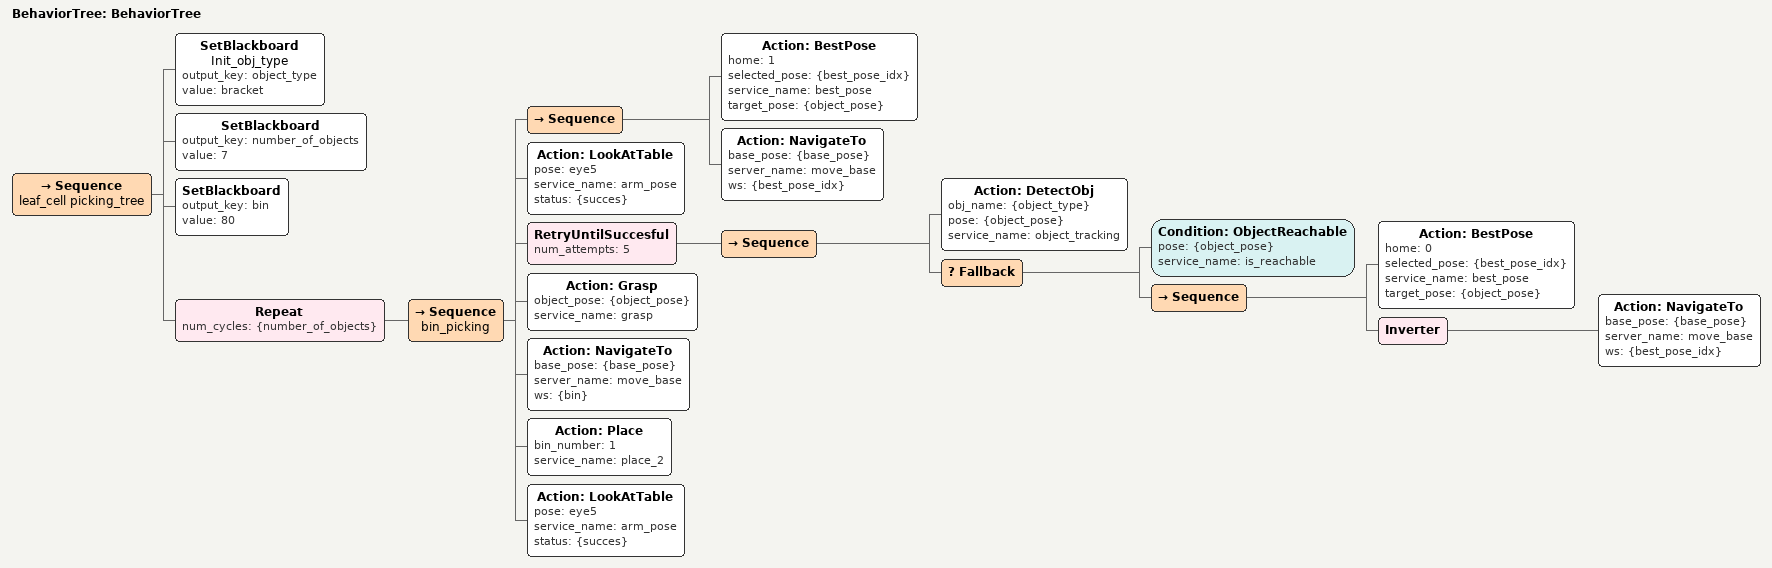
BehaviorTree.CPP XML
<?xml version="1.0"?>
<root main_tree_to_execute="BehaviorTree">
    <BehaviorTree ID="BehaviorTree">
        <Sequence name="leaf_cell picking_tree">
            <SetBlackboard name="Init_obj_type" output_key="object_type" value="bracket"/>
            <SetBlackboard output_key="number_of_objects" value="7"/>
            <SetBlackboard output_key="bin" value="80"/>
            <Repeat num_cycles="{number_of_objects}">
                <Sequence name="bin_picking">
                    <Sequence>
                        <Action ID="BestPose" home="1" selected_pose="{best_pose_idx}" service_name="best_pose" target_pose="{object_pose}"/>
                        <Action ID="NavigateTo" base_pose="{base_pose}" server_name="move_base" ws="{best_pose_idx}"/>
                    </Sequence>
                    <Action ID="LookAtTable" pose="eye5" service_name="arm_pose" status="{succes}"/>
                    <RetryUntilSuccesful num_attempts="5">
                        <Sequence>
                            <Action ID="DetectObj" obj_name="{object_type}" pose="{object_pose}" service_name="object_tracking"/>
                            <Fallback>
                                <Condition ID="ObjectReachable" pose="{object_pose}" service_name="is_reachable"/>
                                <Sequence>
                                    <Action ID="BestPose" home="0" selected_pose="{best_pose_idx}" service_name="best_pose" target_pose="{object_pose}"/>
                                    <Inverter>
                                        <Action ID="NavigateTo" base_pose="{base_pose}" server_name="move_base" ws="{best_pose_idx}"/>
                                    </Inverter>
                                </Sequence>
                            </Fallback>
                        </Sequence>
                    </RetryUntilSuccesful>
                    <Action ID="Grasp" object_pose="{object_pose}" service_name="grasp"/>
                    <Action ID="NavigateTo" base_pose="{base_pose}" server_name="move_base" ws="{bin}"/>
                    <Action ID="Place" bin_number="1" service_name="place_2"/>
                    <Action ID="LookAtTable" pose="eye5" service_name="arm_pose" status="{succes}"/>
                </Sequence>
            </Repeat>
        </Sequence>
    </BehaviorTree>
</root>
